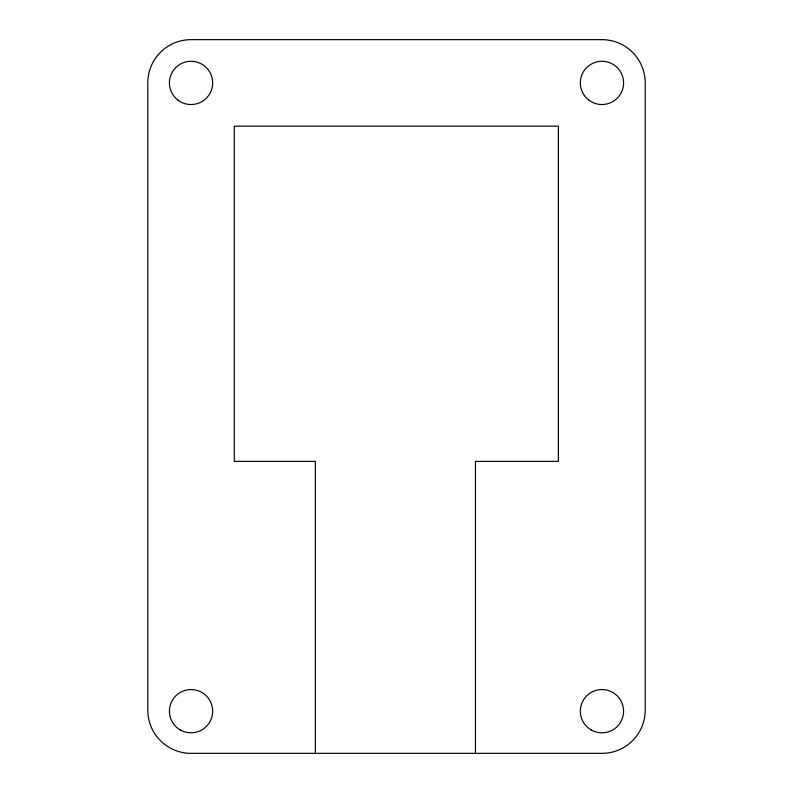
<?xml version="1.0" encoding="UTF-8"?>
<svg xmlns="http://www.w3.org/2000/svg" width="793" height="793" viewBox="0 0 793 793"><rect width="100%" height="100%" fill="white"/><g stroke="black" fill="none" stroke-linecap="round" stroke-linejoin="round"><path stroke-width="1.19" d="M475.443 753.35L475.443 461.377L558.391 461.377L558.391 126.156L234.292 126.156L234.292 461.377L315.396 461.377L315.396 753.35M601.956 39.65L191.044 39.65A43.258 43.258 0 0 0 147.785 82.908L147.785 711.172A43.268 43.268 0 0 0 191.044 753.35L601.956 753.35A43.268 43.268 0 0 0 645.215 711.172L645.215 82.908A43.258 43.258 0 0 0 601.956 39.65M180.229 729.907A21.629 21.629 0 0 0 212.673 711.172A21.629 21.629 0 0 0 180.229 692.448A21.629 21.629 0 0 0 180.229 729.907M591.142 729.907A21.629 21.629 0 0 0 623.585 711.172A21.629 21.629 0 0 0 591.142 692.448A21.629 21.629 0 0 0 591.142 729.907M588.505 99.839A21.629 21.629 0 0 0 623.348 86.08A21.629 21.629 0 0 0 594.016 62.786A21.629 21.629 0 0 0 588.505 99.839M177.82 100.027A21.629 21.629 0 0 0 212.474 85.793A21.629 21.629 0 0 0 182.826 62.895A21.629 21.629 0 0 0 177.82 100.027"/></g></svg>
